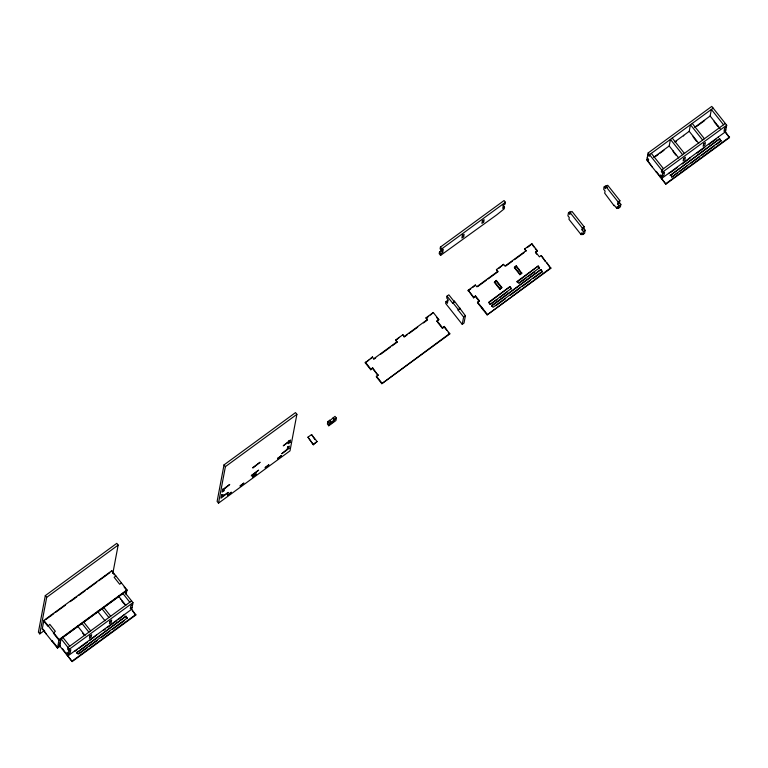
<?xml version="1.0" encoding="UTF-8"?>
<svg xmlns="http://www.w3.org/2000/svg" width="768" height="768" viewBox="0 0 768 768"><rect width="100%" height="100%" fill="white"/><g stroke="black" fill="none" stroke-linecap="round" stroke-linejoin="round"><path stroke-width="1.15" d="M112.829 573.36L118.166 545.078L116.794 543.331L45.302 595.632L38.4 632.16L39.782 633.898L44.611 630.365M39.782 633.898L46.685 597.37L118.166 545.078M126.077 594.682L126.979 589.901L111.782 570.739L43.872 620.419L42.259 628.944L57.456 648.106L60.326 646.003M46.406 634.166L42.374 628.33M50.899 615.792L51.014 615.187M51.926 641.136L52.042 640.531L57.571 647.491L59.712 645.926L61.066 638.746L124.694 592.205L132.979 602.65L131.741 609.226L68.112 655.776M57.456 648.106L59.059 639.581L126.979 589.901M59.357 646.186L60.739 638.88M62.477 649.411L62.592 648.806L72.144 661.603L58.608 644.534M74.141 598.8L74.256 598.195M66.624 654.634L67.066 652.262L68.448 654.01L70.234 652.694L70.81 649.651L69.024 650.966L67.642 649.219L67.978 647.453L131.597 600.912M67.997 656.381L69.36 649.2L132.979 602.65M81.283 593.568L81.398 592.963M75.264 650.544L75.149 651.149L77.069 649.747M125.971 616.205L76.531 652.896L125.971 616.205L127.238 618.547L125.856 616.81M104.515 576.576L104.63 575.962M96.355 635.117L89.53 640.637M111.667 571.344L111.782 570.739M115.814 576.576L115.93 575.962L114.134 577.267L119.664 584.237L121.45 582.931L121.334 583.546M120.442 599.299L120.557 598.685M124.31 604.176L124.426 603.571M124.589 614.458L118.723 619.277M72.144 661.603L135.763 615.062L131.741 609.226M224.016 464.89L217.114 501.418L218.496 503.165L289.987 450.864L296.89 414.336L295.507 412.598L224.016 464.89L225.398 466.637L218.496 503.165M222.874 496.291L223.219 494.458L221.434 495.763L220.973 498.202L228.24 492.365L222.874 496.291L221.501 494.544M223.91 490.81L224.256 488.986L229.738 484.454L222.586 489.677L222.125 492.115L223.91 490.81L222.528 489.062M288.893 448.522L289.354 446.083L287.558 447.398L287.213 449.222L281.741 453.754L288.893 448.522L287.51 446.784M290.035 442.435L290.496 439.997L283.238 445.834L288.595 441.917L288.25 443.741L290.035 442.435L288.662 440.688M307.968 437.184L313.382 444.768L317.069 441.542L311.549 434.573L307.968 437.184L313.382 444.768M311.549 434.573L314.89 439.536M329.645 420.278L327.859 421.584L327.398 424.022L328.781 425.77L335.933 420.538L336.394 418.099L335.011 416.362L329.53 420.893L329.645 420.278L330.912 422.63L336.394 418.099M328.781 425.77L329.242 423.331L331.027 422.026M372.547 368.448L378.077 375.418L372.662 367.843L370.762 369.754L365.232 362.794L372.499 356.947L373.766 359.299L375.706 357.888M372.499 356.947L370.598 358.867M370.762 369.754L372.662 367.843M378.192 374.813L376.282 376.723L381.811 383.693L449.722 334.013L444.317 326.438L442.406 328.358L437.578 322.253M381.811 383.693L449.837 333.408M438.787 319.469L436.886 321.389L438.787 319.469L433.267 312.499L426.115 317.731L427.498 319.469L404.266 336.47L402.883 334.723L395.731 339.955L396.998 342.307L392.16 345.85M396.998 342.307L395.731 339.955M399.302 337.344L396.509 339.907M402.883 334.723L404.15 337.075L407.05 334.954M423.504 322.915L427.382 320.083L426.115 317.731M440.573 255.408L440.909 253.642L442.694 252.326L443.27 249.283L439.526 251.894L439.19 253.661L440.573 255.408L496.934 214.704L504.192 208.858L504.528 207.091L503.146 205.354M504.528 207.091L502.742 208.406L503.318 205.363L505.104 204.048L505.44 202.282L504.058 200.544L440.429 247.085L440.102 248.851L442.694 252.326M441.475 250.598L441.811 248.832L505.44 202.282M433.267 312.499L430.464 315.072M447.802 300.298L446.006 301.603L445.661 303.427L462.24 324.336L464.026 323.03L465.408 315.725L454.474 301.171L452.573 303.091L447.043 296.122L448.829 294.816L454.358 301.786L452.573 303.091M447.043 296.122L446.698 297.946L448.08 299.693L447.389 303.341L446.006 301.603M442.406 328.358L444.317 326.438M463.661 236.726L464.122 234.298L462.336 235.603L461.875 238.042L463.661 236.726L462.278 234.989M454.358 301.786L454.474 301.171M462.24 324.336L463.622 317.03L458.093 310.061L460.003 308.141M537.35 250.675L535.555 251.981L539.424 256.858L541.21 255.552L550.771 268.358L487.142 314.899L477.475 302.707L479.376 300.787L475.507 295.91L473.606 297.83L468.202 290.246L475.344 285.014L476.726 286.762L497.818 271.334L496.435 269.587L503.587 264.365L504.96 266.102L526.051 250.675L524.669 248.938L531.821 243.706L537.35 250.675L535.44 252.595L536.736 254.218M483.677 222.086L484.138 219.648L482.352 220.963L481.891 223.392L483.677 222.086L482.294 220.349M475.344 285.014L472.55 287.587M473.606 297.83L475.507 295.91M477.475 302.707L479.376 300.787M481.622 307.93L481.738 307.325M483.005 309.677L483.12 309.062M487.142 314.899L550.886 267.744M496.435 269.587L497.702 271.939L488.112 278.957M509.971 286.666L488.765 302.698L490.147 304.445L511.354 288.403L509.971 286.666L488.88 302.093L490.262 303.83M499.21 288.451L494.381 282.355L496.282 280.435L501.811 287.405L499.901 289.325L501.811 287.405M497.702 271.939L497.818 271.334M494.381 282.355L496.282 280.435M503.587 264.365L498.998 268.243M514.397 267.715L516.298 265.795L521.712 273.37L519.917 274.685L514.397 267.715L516.298 265.795M511.354 288.403L511.238 289.018L509.856 287.27M518.947 269.894L519.062 269.28M517.123 281.434L517.008 282.048L538.205 266.006L539.587 267.754L518.506 283.181L517.123 281.434L538.205 266.006M524.669 248.938L525.936 251.29L526.051 250.675M519.917 274.685L521.827 272.765M531.821 243.706L533.779 246.931M541.21 255.552L545.242 261.389L545.357 260.784M491.53 306.182L540.97 269.491L542.237 271.843L533.53 278.208M546.739 262.522L550.771 268.358M570.259 211.44L568.474 212.746L567.898 215.789L569.28 217.536L568.944 219.302L581.098 234.634L582.893 233.328M581.098 234.634L581.434 232.867L582.816 234.605L583.392 231.562L582.01 229.824L583.795 228.518L584.131 226.752L571.978 211.421L570.192 212.726L569.856 214.493L568.474 212.746M582.01 229.824L582.346 228.058L584.131 226.752M583.795 228.518L585.178 230.256L584.602 233.299L582.816 234.605M607.325 187.344L605.942 185.597L604.157 186.902L603.696 189.341L605.078 191.078L604.685 193.152L614.102 205.786L614.218 205.171L616.848 208.483L618.634 207.178M616.848 208.483L617.232 206.41L618.614 208.157L619.075 205.718L617.693 203.981L619.478 202.675L619.872 200.602L607.718 185.27L605.933 186.576L605.539 188.65L604.157 186.902M617.693 203.981L618.086 201.907L619.872 200.602M619.478 202.675L620.861 204.413L620.4 206.851L618.614 208.157M729.485 137.616L725.338 132.394L726.701 125.213L711.782 106.397L648.154 152.938L646.8 160.118L665.866 184.166L729.485 137.616L725.453 131.789L661.834 178.33M648.298 161.251L648.634 159.485L647.251 157.747M652.32 167.088L646.915 159.514M655.44 156.019L655.325 156.634L658.205 154.531M656.189 171.965L656.304 171.36L665.866 184.166M660.336 177.197L660.787 174.816L662.17 176.563L663.955 175.258L664.531 172.214L662.746 173.52L661.363 171.773L661.69 170.006L725.318 123.466M661.718 178.934L663.072 171.754L726.701 125.213M653.654 157.334L669.206 145.958L670.445 139.382L682.608 154.714M668.87 173.702L668.986 173.098M673.094 151.622L673.21 151.008M676.416 141.206L676.531 140.592M719.693 138.758L670.243 175.45L719.693 138.758L720.95 141.11L716.122 144.643M721.066 140.496L671.626 177.187L677.434 172.944M683.568 135.974L683.683 135.37M674.688 141.946L689.222 131.318L690.461 124.742L702.624 140.074M693.11 136.973L693.226 136.368M689.952 158.275L690.067 157.67M697.219 152.438L697.104 153.053L704.774 147.437M694.675 127.325L710.131 116.016L711.379 109.44L723.533 124.771M714.163 121.853L714.278 121.248M718.147 126.125L718.032 126.73L714.806 122.669M718.195 137.626L718.31 137.011M713.165 108.134L649.536 154.675L649.2 156.442L647.827 154.704M365.232 362.794L368.813 360.173M426 318.336L428.678 316.378M225.398 466.637L296.89 414.336M373.882 358.694L397.114 341.693M380.544 354.346L390.221 347.261M408.989 333.533L417.696 327.158M468.086 290.861L470.765 288.893M527.242 247.584L530.813 244.973M477.571 286.666L486.202 280.358M505.805 266.016L512.515 261.101M514.435 259.699L524.026 252.691M660.125 153.13L663.955 150.317M696.989 126.163L704.659 120.547M458.093 310.061L459.888 308.755M45.542 619.718L53.808 613.67M55.747 612.259L65.424 605.174M70.262 601.632L76.819 596.842M78.605 595.536L85.162 590.736M87.091 589.325L96.778 582.24M98.707 580.819L109.882 572.65M463.622 317.03L465.408 315.725M583.392 231.562L585.178 230.256M726.365 126.979L724.579 128.285L724.003 131.328L725.789 130.022M619.075 205.718L620.861 204.413M490.147 304.445L496.858 299.539M499.738 297.427L507.408 291.821M519.341 283.085L526.051 278.179M527.971 276.778L534.682 271.862M670.781 172.301L677.491 167.395M682.291 163.891L688.992 158.976M708.605 144.634L716.275 139.027M540.97 269.491L491.645 305.578L493.027 307.315L542.352 271.238M495.811 305.808L505.488 298.733M510.317 295.19L519.994 288.115M521.923 286.704L530.63 280.339M679.363 171.533L687.101 165.869M690.97 163.037L699.677 156.672M701.616 155.261L714.182 146.064M665.981 183.552L729.6 137.011M313.498 444.154L317.069 441.542M132.643 604.416L130.858 605.731L130.282 608.774L132.077 607.459M78.979 648.346L87.61 642.038M103.382 630.499L105.302 629.088M107.222 627.686L116.803 620.678M127.354 617.942L78.029 654.029L76.646 652.282M78.883 653.923L87.581 647.558M89.52 646.147L97.258 640.483M101.126 637.651L109.824 631.286M112.733 629.165L124.339 620.678M72.259 660.998L135.878 614.458M710.131 116.016L720.211 128.736M719.578 139.363L720.95 141.11M692.256 123.427L704.41 138.758M689.222 131.318L698.755 143.338M693.802 137.846L696.566 141.331M672.24 138.077L684.394 153.408M669.206 145.958L678.739 157.978M673.786 152.486L675.859 155.107M670.358 174.835L671.741 176.582M651.322 153.37L663.485 168.701M648.154 152.938L663.072 171.754M605.933 186.576L618.086 201.907M570.192 212.726L582.346 228.058M535.162 248.669L537.235 251.28M538.09 266.621L539.472 268.358M540.854 270.106L542.237 271.843M516.182 266.41L521.712 273.37M514.512 267.101L520.032 274.07M496.166 281.05L501.696 288.019M494.496 281.75L500.016 288.72M440.429 247.085L441.811 248.832M475.392 296.515L479.261 301.392M439.526 251.894L440.909 253.642M468.202 290.246L473.722 297.216M477.59 302.093L487.258 314.294M452.688 302.477L458.208 309.446M436.598 317.462L438.672 320.074M444.202 327.043L446.957 330.528M448.339 332.275L449.722 334.013M437.002 320.774L442.522 327.744M365.347 362.179L370.877 369.149M376.397 376.118L381.926 383.088M333.226 417.667L334.608 419.405M333.11 418.272L334.493 420.019M327.859 421.584L329.242 423.331M112.358 572.218L114.432 574.829M124.099 587.021L126.864 590.506L58.944 640.186L53.424 633.226L55.325 631.306L49.805 624.336L47.894 626.256L43.757 621.024M122.909 593.51L129.811 602.218M132.317 610.714L135.763 615.062M118.483 596.074L125.808 605.309M121.546 600.691L123.619 603.302M103.786 607.498L110.688 616.205M102 608.803L108.902 617.51M97.507 611.29L105.034 620.784M83.77 622.138L90.672 630.854M81.984 623.443L88.886 632.16M77.491 625.93L85.018 635.424M82.762 633.331L84.192 635.136M45.302 595.632L46.685 597.37M62.861 637.44L69.763 646.147M61.066 638.746L69.36 649.2M43.872 620.419L59.059 639.581M89.875 635.971L89.414 638.41L91.2 637.094L91.661 634.666L89.875 635.971M109.891 621.331L109.43 623.76L111.216 622.454L111.677 620.016L109.891 621.331M227.779 494.803L227.664 495.408L231.35 492.182L227.779 494.803M240.288 485.645L240.173 486.259L243.869 483.034L240.288 485.645M251.472 475.373L251.357 475.978L258.624 470.141L251.472 475.373M252.97 467.453L252.854 468.067L260.122 462.221L252.97 467.453M252.797 476.496L252.682 477.11L256.378 473.885L252.797 476.496M265.306 467.347L265.2 467.952L268.886 464.726L265.306 467.347M277.824 458.198L277.709 458.803L281.395 455.578L277.824 458.198M330.797 423.235L330.682 423.85L334.378 420.624L330.797 423.235M683.597 158.525L683.136 160.963L684.922 159.658L685.382 157.219L683.597 158.525M703.613 143.885L703.152 146.314L704.938 145.008L705.398 142.579L703.613 143.885"/></g></svg>
